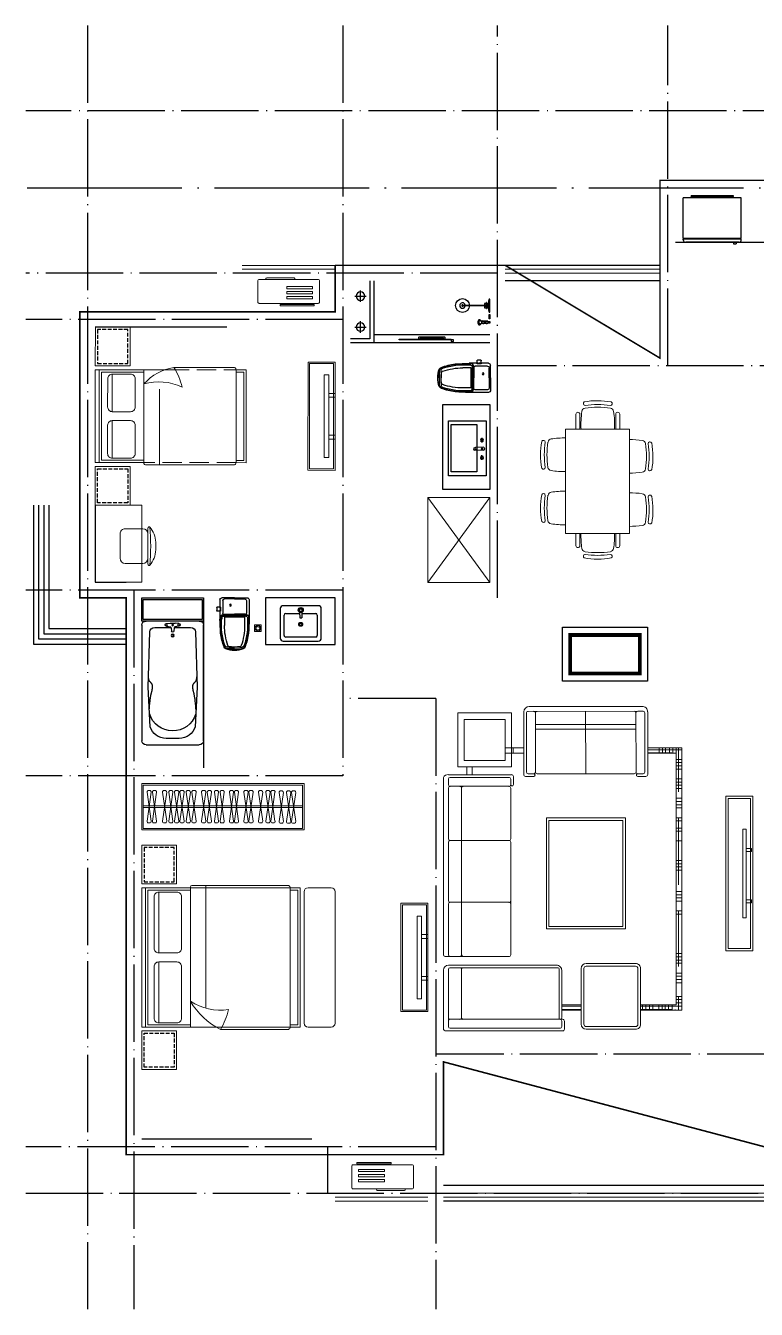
# Model space of a CAD drawing. Extents: x 741202 to 867202, y 603120 to 647617.
# Drawn here: x 820617 to 830062, y 621183 to 637783 of the extents above; entities that cross this region are included whole.
import ezdxf

# ---------------------------------------------------------------- set-up
doc = ezdxf.new("R2010")
doc.units = 0
doc.header["$LTSCALE"] = 1000
doc.header["$MEASUREMENT"] = 0
doc.linetypes.add('DASH', pattern=[0.35, 0.25, -0.1])
doc.linetypes.add('DOTE', pattern=[2.42, 2, -0.2, 0.02, -0.2])
doc.layers.get('0').update_dxf_attribs({"linetype": 'CONTINUOUS'})
for name, color, linetype in [('DOTE', 1, 'DOTE'), ('FURN', 251, 'CONTINUOUS'), ('hz', 254, 'CONTINUOUS'), ('PUB_TEXT', 255, 'CONTINUOUS'), ('WINDOW', 4, 'CONTINUOUS'), ('厨卫', 154, 'CONTINUOUS'), ('洁具', 150, 'CONTINUOUS'), ('看线', 5, 'CONTINUOUS'), ('管井', 236, 'CONTINUOUS'), ('虚线', 251, 'CONTINUOUS')]:
    doc.layers.add(name, color=color, linetype=linetype)
for name, color, linetype, lineweight in [('五金', 136, 'CONTINUOUS', 9), ('家具', 33, 'CONTINUOUS', 9), ('房建名称', 7, 'CONTINUOUS', 0), ('移动家具', 41, 'CONTINUOUS', 20)]:
    doc.layers.add(name, color=color, linetype=linetype, lineweight=lineweight)
doc.layers.add('面积－户', color=2, linetype='CONTINUOUS', plot=False)

# ---------------------------------------------------------------- blocks, each defined once
blk = doc.blocks.new('A$C25AA54E1')
at = {"ltscale": 20}
for p, q in [((884, 2199), (884, 3017)), ((918, 3081), (3211, 3081)), ((3234, 2997), (3234, 3061)), ((3234, 2234), (3234, 2996)), ((3347, 3015), (3347, 1617)), ((3413, 3081), (4163, 3081)), ((4198, 3046), (4198, 1539)), ((1012, 2176), (906, 2176)), ((1712, 2211), (1057, 2211)), ((3212, 2211), (1757, 2211)), ((883, 2042), (71, 2042)), ((906, 1914), (906, 2019)), ((1, 1972), (0, 511)), ((871, 614), (872, 1868)), ((1443, 1750), (2878, 1750)), ((1443, 728), (1443, 1750)), ((2878, 1750), (2878, 728)), ((4024, 1551), (3413, 1551)), ((4047, 1574), (4047, 1539)), ((4175, 1516), (4070, 1516)), ((3325, 1234), (3325, 597)), ((4110, 1300), (3391, 1300)), ((4176, 597), (4176, 1234)), ((2878, 728), (1443, 728)), ((905, 463), (905, 568)), ((3391, 531), (4110, 531)), ((882, 440), (70, 440))]:
    blk.add_line(p, q, dxfattribs=at)
for p, q in [((918, 2994), (918, 2234)), ((1011, 3017), (942, 3017)), ((1034, 2994), (1034, 2234)), ((1711, 3017), (1058, 3017)), ((1734, 2996), (1734, 2234)), ((2511, 3017), (1758, 3017)), ((2534, 2996), (2534, 2234)), ((3211, 3017), (2558, 3017)), ((3380, 2996), (3380, 1606)), ((4070, 3017), (3403, 3017)), ((4047, 2994), (4047, 1574)), ((4140, 3017), (4070, 3017)), ((4163, 2994), (4163, 1574)), ((3211, 2846), (1058, 2846)), ((4025, 2846), (3403, 2846)), ((781, 2780), (884, 2780)), ((781, 2709), (884, 2709)), ((536, 2283), (536, 2042)), ((603, 2178), (536, 2178)), ((606, 2283), (606, 2042)), ((941, 2211), (1012, 2211)), ((88, 2008), (848, 2007)), ((503, 2041), (503, 2042)), ((64, 1915), (65, 1985)), ((65, 1869), (64, 1915)), ((64, 569), (65, 1872)), ((87, 1892), (849, 1891)), ((87, 1892), (849, 1891)), ((88, 1892), (848, 1891)), ((236, 592), (236, 1892)), ((293, 592), (293, 1892)), ((871, 1984), (871, 1914)), ((1476, 1717), (2845, 1717)), ((1476, 761), (1476, 1717)), ((2845, 1717), (2845, 761)), ((4047, 1584), (3402, 1584)), ((3860, 1302), (3860, 1551)), ((3876, 1551), (3876, 1303)), ((3918, 1551), (3918, 1302)), ((3930, 1300), (3930, 1551)), ((4140, 1551), (4070, 1551)), ((65, 1242), (871, 1241)), ((3360, 1234), (3360, 597)), ((4110, 1265), (3391, 1265)), ((4141, 597), (4141, 1234)), ((2845, 761), (1476, 761)), ((64, 499), (64, 569)), ((87, 592), (848, 591)), ((871, 498), (871, 568)), ((3391, 566), (4110, 566)), ((3860, 70), (3860, 531)), ((3930, 507), (3860, 507)), ((3876, 531), (3876, 0)), ((3918, 531), (3918, 128)), ((3930, 0), (3930, 531)), ((87, 476), (848, 475)), ((536, 440), (536, 0)), ((561, 440), (561, 0)), ((603, 440), (603, 128)), ((606, 440), (606, 70)), ((3918, 465), (3860, 465)), ((3930, 416), (3860, 416)), ((3930, 374), (3860, 374)), ((606, 292), (536, 292)), ((603, 250), (536, 250)), ((606, 208), (536, 208)), ((3918, 297), (3860, 297)), ((3930, 255), (3860, 255)), ((3930, 213), (3860, 213)), ((3918, 171), (3860, 171)), ((606, 158), (536, 158)), ((606, 116), (536, 116)), ((606, 74), (536, 74)), ((1105, 44), (536, 44)), ((606, 86), (603, 86)), ((606, 70), (3860, 70)), ((686, 70), (686, 0)), ((728, 70), (728, 0)), ((770, 70), (770, 0)), ((812, 70), (812, 0)), ((938, 70), (938, 0)), ((979, 70), (979, 0)), ((1021, 70), (1021, 0)), ((1063, 70), (1063, 0)), ((1189, 70), (1189, 0)), ((1231, 70), (1231, 0)), ((1273, 70), (1273, 0)), ((1314, 70), (1314, 0)), ((1440, 70), (1440, 0)), ((2310, 44), (1440, 44)), ((1482, 70), (1482, 0)), ((1574, 70), (1574, 0)), ((1616, 70), (1616, 0)), ((1741, 70), (1741, 0)), ((1993, 70), (1993, 0)), ((2035, 70), (2035, 0)), ((2076, 70), (2076, 0)), ((2118, 70), (2118, 0)), ((2394, 70), (2394, 0)), ((2436, 70), (2436, 0)), ((2478, 70), (2478, 0)), ((2520, 70), (2520, 0)), ((2645, 70), (2645, 0)), ((3365, 44), (2645, 44)), ((2687, 70), (2687, 0)), ((3198, 70), (3198, 0)), ((3240, 70), (3240, 0)), ((3281, 70), (3281, 0)), ((3323, 70), (3323, 0)), ((3449, 70), (3449, 0)), ((3491, 70), (3491, 0)), ((3533, 70), (3533, 0)), ((3575, 70), (3575, 0)), ((3750, 70), (3750, 0)), ((3930, 44), (3750, 44)), ((3792, 70), (3792, 0)), ((3834, 70), (3834, 0)), ((3930, 122), (3860, 122)), ((3930, 86), (3918, 86)), ((536, 0), (3930, 0))]:
    blk.add_line(p, q)
blk.add_lwpolyline([(781, 2895), (781, 2199), (85, 2199), (85, 2895)], close=True, dxfattribs=at)
blk.add_lwpolyline([(698, 2812), (698, 2282), (169, 2282), (169, 2812)], close=True)
at = {"ltscale": 20, "extrusion": (0, 0, -1)}
for centre, major_axis, ratio, start_param, end_param in [((953, 3021), (-49.4, 49.4), 1, 5.45018, 6.544088), ((3211, 3058), (16.4, 16.4), 1, -0.785398, 0.696689), ((4163, 3046), (24.6, 24.6), 1, -0.785398, 0.785398), ((906, 2199), (16.2, 16.2), 1, 2.356194, 3.926991), ((1012, 2234), (-16.2, 16.2), 1, 2.356194, 3.926991), ((1012, 2193), (12.7, 12.7), 0.942987, -0.815786, 2.325807), ((1057, 2234), (-16.2, 16.2), 1, 3.926991, 5.497787), ((1712, 2234), (-16.2, 16.2), 1, 2.356194, 3.926991), ((1757, 2234), (16.2, 16.2), 1, 2.356194, 3.926991), ((2512, 2234), (-16.2, 16.2), 1, 2.356194, 3.926991), ((2557, 2234), (16.2, 16.2), 1, 2.356194, 3.926991), ((3212, 2234), (-16.2, 16.2), 1, 2.356194, 3.926991), ((4024, 1574), (16.2, 16.2), 1, 0.785398, 2.356194), ((4175, 1539), (-16.2, 16.2), 1, 2.356194, 3.926991)]:
    blk.add_ellipse(centre, major_axis=major_axis, ratio=ratio, start_param=start_param, end_param=end_param, dxfattribs=at)
at = {"extrusion": (0, 0, -1)}
for centre, major_axis, start_param, end_param in [((942, 2994), (16.4, 16.4), 3.926991, 5.497787), ((1011, 2994), (16.4, 16.4), -0.785398, 0.785398), ((1058, 2994), (16.4, 16.4), 3.926991, 5.497787), ((1711, 2994), (-16.4, 16.4), 0.785398, 2.267485), ((1758, 2994), (16.4, 16.4), 4.0157, 5.497787), ((2511, 2994), (-16.4, 16.4), 0.785398, 2.267485), ((2558, 2994), (16.4, 16.4), 4.0157, 5.497787), ((3211, 2994), (-16.4, 16.4), 0.785398, 2.267485), ((3403, 2994), (16.4, 16.4), 4.0157, 5.497787), ((4023, 2994), (16.4, 16.4), -0.785398, 0.785398), ((4070, 2994), (-16.4, 16.4), 5.497787, 7.068583), ((4140, 2994), (16.4, 16.4), -0.785398, 0.785398), ((1058, 2869), (-16.4, 16.4), 3.926991, 5.409078), ((3211, 2822), (16.4, 16.4), -0.785398, 0.696689), ((3403, 2869), (-16.4, 16.4), 3.926991, 5.409078), ((4025, 2822), (-16.4, 16.4), 0.785398, 2.267485), ((941, 2234), (16.2, 16.2), 2.356194, 3.926991), ((4070, 1574), (16.2, 16.2), 2.356194, 3.926991), ((4140, 1574), (-16.2, 16.2), 2.356194, 3.926991)]:
    blk.add_ellipse(centre, major_axis=major_axis, ratio=1, start_param=start_param, end_param=end_param, dxfattribs=at)
at = {"ltscale": 20}
for centre, major_axis, ratio, start_param, end_param in [((3413, 3015), (-46.6, 46.6), 1, -0.785398, 0.785398), ((71, 1972), (49.7, 49.7), 1, 0.785398, 2.356194), ((883, 2019), (-16.2, 16.2), 1, 3.925825, 5.496622), ((848, 1914), (-16.2, 16.2), 1, 2.355029, 3.925825), ((849, 1868), (16.2, 16.2), 1, 5.496622, 7.067418), ((849, 1868), (16.2, 16.2), 1, 5.496622, 7.067418), ((889, 1914), (12.4, 12.4), 0.984307, 2.347446, 5.489038), ((3413, 1617), (46.6, 46.6), 1, 2.356194, 3.926991), ((4070, 1539), (16.2, 16.2), 1, 2.356194, 3.926991), ((3391, 1234), (-46.6, 46.6), 1, -0.785398, 0.785398), ((4110, 1234), (46.6, 46.6), 1, 5.497787, 7.068583), ((70, 511), (49.7, 49.7), 1, 2.356194, 3.926991), ((848, 614), (-16.2, 16.2), 1, 2.355029, 3.925825), ((848, 568), (-16.2, 16.2), 1, 3.925825, 5.496622), ((888, 568), (12.4, 12.4), 0.984309, -0.794147, 2.347446), ((3391, 597), (46.6, 46.6), 1, 2.356194, 3.926991), ((4110, 597), (-46.6, 46.6), 1, 2.356194, 3.926991), ((882, 463), (-16.2, 16.2), 1, 2.355029, 3.925825)]:
    blk.add_ellipse(centre, major_axis=major_axis, ratio=ratio, start_param=start_param, end_param=end_param, dxfattribs=at)
for centre, major_axis, start_param, end_param in [((1058, 2822), (16.4, 16.4), 0.785398, 2.267485), ((3211, 2869), (16.4, 16.4), 3.926991, 5.409078), ((3403, 2822), (16.4, 16.4), 0.785398, 2.267485), ((4025, 2869), (16.4, 16.4), 3.926991, 5.409078), ((88, 1985), (-16.4, 16.4), -0.786564, 0.784233), ((848, 1985), (16.2, 16.2), 5.496622, 7.067418), ((88, 1915), (16.4, 16.4), 2.355029, 3.925825), ((88, 1869), (-16.4, 16.4), -0.786564, 0.784233), ((89, 1869), (-16.4, 16.4), -0.697854, 0.784233), ((89, 1869), (16.4, 16.4), 0.872942, 2.355029), ((89, 1915), (-16.4, 16.4), 0.784233, 2.266319), ((89, 1915), (-16.4, 16.4), 0.784233, 2.266319), ((3402, 1606), (15.5, 15.5), 2.356194, 3.926991), ((3391, 1234), (-22, 22), -0.785398, 0.785398), ((4110, 1234), (22, 22), 5.497787, 7.068583), ((87, 615), (16.4, 16.4), 2.355029, 3.925825), ((87, 569), (-16.4, 16.4), -0.786564, 0.784233), ((87, 499), (-16.4, 16.4), 0.784233, 2.355029), ((848, 498), (-16.2, 16.2), 2.355029, 3.925825), ((3391, 597), (22, 22), 2.356194, 3.926991), ((4110, 597), (-22, 22), 2.356194, 3.926991)]:
    blk.add_ellipse(centre, major_axis=major_axis, ratio=1, start_param=start_param, end_param=end_param)
blk = doc.blocks.new('R37777777777')
at = {"layer": '家具', "ltscale": 0.5}
blk.add_lwpolyline([(1083652, -53169), (1083302, -53169), (1083302, -55169), (1083652, -55169)], close=True, dxfattribs=at)
at = {"layer": '家具', "ltscale": 40}
for points in [[(1083622, -53199), (1083332, -53199), (1083332, -55139), (1083622, -55139)], [(1083520, -54741), (1083566, -54741), (1083566, -53597), (1083520, -53597)], [(1083566, -53886), (1083632, -53886), (1083632, -53847), (1083566, -53847)], [(1083566, -54550), (1083632, -54550), (1083632, -54511), (1083566, -54511)]]:
    blk.add_lwpolyline(points, close=True, dxfattribs=at)
blk = doc.blocks.new('A$C31D9048E')
at = {"layer": '家具'}
for p, q in [((629, 2350), (0, 2350)), ((0, 550), (0, 2350)), ((50, 550), (50, 2350)), ((629, 550), (629, 2360)), ((1920, 2350), (629, 2350)), ((1900, 2380), (649, 2380)), ((829, 803), (829, 2380)), ((1920, 550), (1920, 2350)), ((1920, 2350), (2050, 2350)), ((2050, 550), (2050, 2350)), ((2150, 2350), (2450, 2350)), ((80, 580), (80, 2320)), ((629, 2320), (80, 2320)), ((220, 2295), (220, 1508)), ((1920, 2320), (2020, 2320)), ((2020, 580), (2020, 2320)), ((2100, 600), (2100, 2300)), ((2500, 600), (2500, 2300)), ((220, 605), (220, 1392)), ((962, 550), (0, 550)), ((629, 580), (80, 580)), ((962, 550), (1920, 550)), ((1900, 520), (1017, 520)), ((1920, 580), (2020, 580)), ((1920, 550), (2050, 550)), ((2150, 550), (2450, 550))]:
    blk.add_line(p, q, dxfattribs=at)
for points in [[(450, 2900), (0, 2900), (0, 2400), (450, 2400), (450, 2900), (370, 2900)], [(450, 0), (0, 0), (0, 500), (450, 500), (450, 0), (370, 0)]]:
    blk.add_lwpolyline(points, dxfattribs=at)
for points in [[(220, 2295), (455, 2295, -0.414214), (515, 2235), (515, 1568, -0.414214), (455, 1508), (220, 1508, -0.414214), (160, 1568), (160, 2235, -0.414214)], [(220, 605), (455, 605, 0.414214), (515, 665), (515, 1332, 0.414214), (455, 1392), (220, 1392, 0.414214), (160, 1332), (160, 665, 0.414214)]]:
    blk.add_lwpolyline(points, format="xyb", close=True, dxfattribs=at)
blk.add_lwpolyline([(629, 883, 0.180302), (1121, 775, -0.088637), (1017, 520, 28871.271551)], format="xyb", dxfattribs=at)
for centre, radius, start, end in [((649, 2360), 20, 90, 180), ((1889, 2351), 30.7, 357.6884, 69.6917), ((2150, 2300), 50, 90, 180), ((2450, 2300), 50, 0, 90), ((1442, 1363), 944, 210.6075, 243.2773), ((1889, 549), 30.7, 290.3566, 2.3152), ((2150, 600), 50, 180, 270), ((2450, 600), 50, 270, 0)]:
    blk.add_arc(centre, radius, start, end, dxfattribs=at)
at = {"layer": '虚线', "linetype": 'DASH', "ltscale": 0.2}
for points in [[(420, 2870), (30, 2870), (30, 2430), (420, 2430)], [(420, 30), (30, 30), (30, 470), (420, 470)]]:
    blk.add_lwpolyline(points, close=True, dxfattribs=at)
blk = doc.blocks.new('A$C18784298')
at = {"layer": '移动家具', "color": 251, "ltscale": 40}
for points in [[(0, 1066), (58, 1066), (58, 0), (0, 0)], [(58, 828), (140, 828), (140, 780), (58, 780)], [(58, 239), (140, 239), (140, 287), (58, 287)]]:
    blk.add_lwpolyline(points, close=True, dxfattribs=at)
blk = doc.blocks.new('ytjhgkj')
at = {"layer": '移动家具', "color": 0, "ltscale": 0.5}
blk.add_lwpolyline([(34949, 26116), (34599, 26116), (34599, 27516), (34949, 27516)], close=True, dxfattribs=at)
at = {"layer": '移动家具', "color": 0, "ltscale": 40}
blk.add_lwpolyline([(34929, 26136), (34619, 26136), (34619, 27496), (34929, 27496)], close=True, dxfattribs=at)
at = {"layer": '虚线', "xscale": -1}
blk.add_blockref('A$C18784298', (34739, 26283), dxfattribs=at)
blk = doc.blocks.new('111')
at = {"layer": '家具', "color": 8}
for p, q in [((174, 409), (174, 420)), ((185, 431), (577, 431)), ((589, 420), (589, 409))]:
    blk.add_line(p, q, dxfattribs=at)
at = {"layer": '家具'}
blk.add_lwpolyline([(922, 409), (78, 409, 0.414214), (56, 387), (56, 87, 0.414214), (78, 64), (922, 64, 0.414214), (944, 87), (944, 387, 0.414214)], format="xyb", close=True, dxfattribs=at)
at = {"layer": '家具', "color": 8}
for points in [[(844, 276), (471, 276), (471, 308), (844, 308)], [(844, 203), (471, 203), (471, 235), (844, 235)], [(868, 32), (379, 32), (379, 49), (868, 49)], [(844, 129), (471, 129), (471, 162), (844, 162)]]:
    blk.add_lwpolyline(points, close=True, dxfattribs=at)
for centre, start, end in [((185, 420), 90, 180), ((577, 420), 360, 90)]:
    blk.add_arc(centre, 11.1, start, end, dxfattribs=at)
blk = doc.blocks.new('rtyrytr')
at = {"layer": '移动家具', "color": 0}
for p, q in [((439002, 224612), (438373, 224612)), ((438373, 223412), (438373, 224612)), ((438423, 223412), (438423, 224612)), ((439002, 223412), (439002, 224622)), ((440173, 224642), (439022, 224642)), ((439203, 223664), (439203, 224642)), ((440193, 223412), (440193, 224612)), ((440193, 224612), (440323, 224612)), ((440323, 223412), (440323, 224612)), ((438453, 223442), (438453, 224582)), ((439002, 224582), (438453, 224582)), ((438593, 224556), (438593, 224069)), ((440193, 224582), (440293, 224582)), ((440293, 223442), (440293, 224582)), ((438593, 223467), (438593, 223954)), ((439002, 223442), (438453, 223442)), ((440193, 223442), (440293, 223442)), ((439335, 223412), (438373, 223412)), ((440173, 223382), (439390, 223382)), ((440193, 223412), (440323, 223412))]:
    blk.add_line(p, q, dxfattribs=at)
at = {"layer": '移动家具', "color": 0, "linetype": 'DASH'}
for p, q in [((440193, 224612), (439002, 224612)), ((439335, 223412), (440193, 223412))]:
    blk.add_line(p, q, dxfattribs=at)
at = {"layer": '移动家具', "color": 0}
for points in [[(438823, 225162), (438373, 225162), (438373, 224662), (438823, 224662), (438823, 225162), (438743, 225162)], [(438823, 222862), (438373, 222862), (438373, 223362), (438823, 223362), (438823, 222862), (438743, 222862)]]:
    blk.add_lwpolyline(points, dxfattribs=at)
for points in [[(438593, 224556), (438828, 224556, -0.414214), (438888, 224496), (438888, 224129, -0.414214), (438828, 224069), (438593, 224069, -0.414214), (438533, 224129), (438533, 224496, -0.414214)], [(438593, 223467), (438828, 223467, 0.414214), (438888, 223527), (438888, 223894, 0.414214), (438828, 223954), (438593, 223954, 0.414214), (438533, 223894), (438533, 223527, 0.414214)]]:
    blk.add_lwpolyline(points, format="xyb", close=True, dxfattribs=at)
blk.add_lwpolyline([(439002, 223594, 0.183931), (439494, 223636, -0.088637), (439390, 223382, 28871.271551)], format="xyb", dxfattribs=at)
for centre, radius, start, end in [((439022, 224622), 20, 90, 180), ((440162, 224613), 30.7, 357.6884, 69.6917), ((439495, 224034), 661, 221.7382, 260.8368), ((440162, 223410), 30.7, 290.3566, 2.3152)]:
    blk.add_arc(centre, radius, start, end, dxfattribs=at)
at = {"layer": '虚线', "linetype": 'DASH', "ltscale": 0.2}
for points in [[(438793, 225132), (438403, 225132), (438403, 224692), (438793, 224692)], [(438793, 222892), (438403, 222892), (438403, 223332), (438793, 223332)]]:
    blk.add_lwpolyline(points, close=True, dxfattribs=at)
blk = doc.blocks.new('ma2')
at = {"layer": '厨卫'}
for p, q in [((0, 0), (-166, 0)), ((0, 0), (166, 0)), ((-189, -22), (-189, -274)), ((-153, -36), (-153, -198)), ((0, -14), (-130, -14)), ((0, -14), (130, -14)), ((153, -36), (153, -198)), ((180, -125), (180, -165)), ((192, -118), (187, -118)), ((189, -22), (189, -122)), ((189, -121), (189, -130)), ((189, -137), (189, -146)), ((189, -153), (189, -162)), ((192, -118), (222, -118)), ((230, -125), (230, -165)), ((-180, -230), (-139, -212)), ((-180, -230), (-180, -316)), ((-180, -230), (0, -230)), ((-176, -279), (-176, -280)), ((-166, -274), (-171, -274)), ((-166, -253), (-166, -274)), ((-148, -235), (0, -235)), ((-139, -212), (0, -212)), ((-130, -220), (0, -220)), ((-130, -250), (-130, -356)), ((0, -247), (-127, -247)), ((-119, -247), (0, -247)), ((139, -212), (0, -212)), ((130, -220), (0, -220)), ((180, -230), (0, -230)), ((148, -235), (0, -235)), ((119, -247), (0, -247)), ((0, -247), (127, -247)), ((130, -250), (130, -356)), ((180, -230), (139, -212)), ((166, -253), (166, -274)), ((166, -274), (171, -274)), ((176, -279), (176, -280)), ((180, -230), (180, -316)), ((192, -172), (187, -172)), ((189, -170), (189, -274)), ((192, -172), (222, -172)), ((-77, -636), (-102, -636)), ((93, -660), (-93, -660)), ((-68, -636), (-77, -636)), ((-68, -636), (0, -636)), ((68, -636), (0, -636)), ((0, -660), (93, -660)), ((68, -636), (77, -636)), ((77, -636), (102, -636))]:
    blk.add_line(p, q, dxfattribs=at)
blk.add_circle((53, -94), 11.4, dxfattribs=at)
for centre, radius, start, end in [((-166, -22), 22.5, 90, 180), ((166, -22), 22.5, 0, 90), ((-130, -36), 22.5, 90, 180), ((130, -36), 22.5, 0, 90), ((187, -125), 7.2, 90, 180), ((187, -165), 7.2, 180, 270), ((222, -125), 7.2, 0, 90), ((222, -165), 7.2, 270, 0), ((6806, -15), 7000, 182.1248, 183.6001), ((316, -367), 499, 170.0177, 190.1149), ((-171, -279), 4.5, 90, 180), ((712, -340), 881, 175.7103, 198.2941), ((-148, -253), 18, 90, 180), ((-130, -198), 22.5, 180, 270), ((-127, -250), 3.6, 90, 180), ((-712, -340), 881, 341.7059, 4.2897), ((127, -250), 3.6, 0, 90), ((130, -198), 22.5, 270, 0), ((148, -253), 18, 0, 90), ((171, -279), 4.5, 0, 90), ((-316, -367), 499, 349.8851, 9.9823), ((-6806, -15), 7000, 356.3999, 357.8752), ((749, -321), 939, 188.1773, 199.5371), ((594, -353), 776, 187.5237, 201.3401), ((704, -353), 834, 180.1819, 198.4973), ((-704, -353), 834, 341.5027, 359.8181), ((-594, -353), 776, 338.6599, 352.4763), ((-749, -321), 939, 340.4627, 351.8238), ((-123, -630), 13.5, 199.5371, 212.7351), ((-70, -597), 75.7, 212.7351, 236.2527), ((-116, -630), 13.5, 201.3401, 225.0457), ((117, -396), 344, 225.0457, 228.0777), ((-100, -611), 25.3, 193.7471, 265.3876), ((-92, -626), 34, 231.9313, 272.5793), ((-13, -423), 257, 247.1573, 272.879), ((-70, -612), 18, 198.4973, 250.8187), ((-15, -386), 250, 255.8484, 273.4075), ((15, -386), 250, 266.5925, 284.1516), ((13, -423), 257, 267.121, 292.8427), ((70, -612), 18, 289.1813, 341.5027), ((92, -626), 34, 267.4207, 308.0687), ((100, -611), 25.3, 274.6124, 346.2529), ((70, -597), 75.7, 303.7473, 327.2649), ((-117, -396), 344, 311.9223, 314.9543), ((116, -630), 13.5, 314.9543, 338.6599), ((123, -630), 13.5, 327.2649, 340.4629)]:
    blk.add_arc(centre, radius, start, end, dxfattribs=at)
blk = doc.blocks.new('A$C5E280AA0')
at = {"layer": '洁具', "color": 0}
for p, q in [((433, 508), (433, 447)), ((457, 387), (348, 382)), ((457, 341), (348, 345)), ((433, 221), (433, 282))]:
    blk.add_line(p, q, dxfattribs=at)
for points in [[(487, 711), (0, 711), (0, 0), (487, 0)], [(37, 661), (37, 51), (367, 51), (367, 661)]]:
    blk.add_lwpolyline(points, close=True, dxfattribs=at)
for centre, radius in [((433, 478), 20.4), ((338, 364), 15), ((433, 478), 12.5), ((434, 364), 9.26), ((433, 251), 20.4), ((433, 251), 12.5)]:
    blk.add_circle(centre, radius, dxfattribs=at)
for centre, radius, start, end in [((348, 364), 18.5, 90.0003, 270.0003), ((428, 364), 36.8, 321.0554, 38.9452)]:
    blk.add_arc(centre, radius, start, end, dxfattribs=at)
blk = doc.blocks.new('afasfafasf')
at = {"layer": '管井'}
for p, q in [((13723, -4586), (13723, -4736)), ((14123, -4586), (14123, -4736)), ((14275, -4784), (14275, -4534)), ((14325, -4834), (14325, -4534)), ((13525, -4784), (14275, -4784)), ((13798, -4661), (13648, -4661)), ((14198, -4661), (14048, -4661)), ((13525, -4834), (14325, -4834))]:
    blk.add_line(p, q, dxfattribs=at)
for centre in [(13723, -4661), (14123, -4661)]:
    blk.add_circle(centre, 55, dxfattribs=at)
blk = doc.blocks.new('$plan$00000489')
at = {"layer": '厨卫'}
for p, q in [((-1520, -310), (-1520, 310)), ((-1470, 360), (-50, 360)), ((0, 310), (0, -310)), ((-81, 18), (-122, 12)), ((-64, 71), (-72, 27)), ((-29, 71), (-25, 30)), ((-81, -18), (-122, -12)), ((-64, -71), (-72, -27)), ((-29, -71), (-25, -30)), ((-50, -360), (-1470, -360))]:
    blk.add_line(p, q, dxfattribs=at)
blk.add_lwpolyline([(-77, 81), (-77, 207, 0.398606), (-134, 267), (-810, 285), (-1299, 260, 0.354414), (-1441, 76), (-1441, -76, 0.354414), (-1299, -260), (-810, -285), (-134, -267, 0.398606), (-77, -207), (-77, -20)], format="xyb", dxfattribs=at)
for points in [[(-1090, 273), (-1074, 271), (-1056, 270), (-1039, 268), (-1022, 266), (-1005, 265), (-989, 263), (-974, 262), (-961, 260), (-949, 259), (-939, 257), (-929, 256), (-921, 255), (-914, 253), (-908, 252), (-902, 251), (-896, 250), (-891, 249), (-886, 247), (-881, 246), (-876, 245), (-871, 244), (-866, 243), (-860, 241), (-855, 240), (-849, 239), (-844, 238), (-838, 237), (-832, 236), (-826, 236), (-821, 235), (-816, 234), (-811, 234), (-806, 234), (-801, 234), (-797, 234), (-793, 235), (-790, 235), (-786, 236), (-783, 237), (-779, 238), (-776, 240), (-773, 241), (-770, 243), (-767, 245), (-764, 247), (-762, 249), (-759, 251), (-757, 253), (-754, 255), (-752, 257), (-750, 259), (-748, 262), (-746, 264), (-744, 265), (-742, 267), (-740, 269), (-737, 271), (-735, 272), (-733, 273), (-730, 274), (-727, 275), (-723, 276), (-719, 277), (-714, 278), (-709, 279), (-703, 280), (-696, 281), (-690, 282), (-683, 283)], [(-77, 20), (-77, 81)], [(-1090, -273), (-1074, -271), (-1056, -270), (-1039, -268), (-1022, -266), (-1005, -265), (-989, -263), (-974, -262), (-961, -260), (-949, -259), (-939, -257), (-929, -256), (-921, -255), (-914, -253), (-908, -252), (-902, -251), (-896, -250), (-891, -249), (-886, -247), (-881, -246), (-876, -245), (-871, -244), (-866, -243), (-860, -241), (-855, -240), (-849, -239), (-844, -238), (-838, -237), (-832, -236), (-826, -236), (-821, -235), (-816, -234), (-811, -234), (-806, -234), (-801, -234), (-797, -234), (-793, -235), (-790, -235), (-786, -236), (-783, -237), (-779, -238), (-776, -240), (-773, -241), (-770, -243), (-767, -245), (-764, -247), (-762, -249), (-759, -251), (-757, -253), (-754, -255), (-752, -257), (-750, -259), (-748, -262), (-746, -264), (-744, -265), (-742, -267), (-740, -269), (-737, -271), (-735, -272), (-733, -273), (-730, -274), (-727, -275), (-723, -276), (-719, -277), (-714, -278), (-709, -279), (-703, -280), (-696, -281), (-690, -282), (-685, -282)]]:
    blk.add_lwpolyline(points, dxfattribs=at)
for centre, radius in [((-178, 0), 17.6), ((-178, 0), 11.6), ((-47, 71), 12.6), ((-48, 0), 9.88), ((-47, -71), 12.6)]:
    blk.add_circle(centre, radius, dxfattribs=at)
for centre, radius, start, end in [((-1470, 310), 50, 90, 180), ((-50, 310), 50, 0, 90), ((-1073, 0), 276, 105.6385, 254.9629), ((-122, 0), 12.5, 90, 270), ((-82, 28), 10, 278.2472, 349.7858), ((-47, 71), 17.6, 0, 180), ((-324, 0), 300, 354.3229, 5.6771), ((-82, -28), 10, 10.2142, 81.7528), ((-47, -71), 17.6, 180, 0), ((-1470, -310), 50, 180, 270), ((-50, -310), 50, 270, 0)]:
    blk.add_arc(centre, radius, start, end, dxfattribs=at)
blk = doc.blocks.new('x6')
at = {"layer": '厨卫', "color": 0}
for p, q in [((227, 0), (-227, 0)), ((-265, -38), (-265, -419)), ((-214, -387), (-214, -121)), ((-195, -102), (-16, -102)), ((-19, -57), (-32, -57)), ((-13, -43), (-23, -34)), ((-13, -70), (-22, -80)), ((-16, -84), (-13, -158)), ((-13, -158), (13, -158)), ((0, -38), (0, -24)), ((0, -75), (0, -89)), ((22, -33), (13, -43)), ((23, -79), (13, -70)), ((16, -84), (13, -158)), ((16, -102), (195, -102)), ((19, -57), (32, -57)), ((214, -121), (214, -387)), ((265, -419), (265, -38)), ((-227, -457), (227, -457)), ((195, -406), (-195, -406))]:
    blk.add_line(p, q, dxfattribs=at)
for centre, radius in [((0, -57), 32.3), ((0, -57), 18.8), ((-1, -241), 25.4), ((-1, -241), 16)]:
    blk.add_circle(centre, radius, dxfattribs=at)
for centre, radius, start, end in [((-227, -38), 38.1, 90, 180), ((227, -38), 38.1, 0, 90), ((-195, -121), 19.1, 90, 180), ((195, -121), 19.1, 0, 90), ((-227, -419), 38.1, 180, 270), ((-195, -387), 19.1, 180, 270), ((195, -387), 19.1, 270, 0), ((227, -419), 38.1, 270, 0)]:
    blk.add_arc(centre, radius, start, end, dxfattribs=at)
blk = doc.blocks.new('A$C56722DB7')
at = {"layer": '五金', "color": 0}
for points in [[(86, 86), (86, 0), (0, 0), (0, 86)], [(10, 43), (10, 42), (26, 42), (26, 43)], [(20, 66), (19, 65), (30, 54), (31, 55)], [(19, 20), (21, 19), (32, 30), (30, 31)], [(43, 76), (42, 76), (42, 60), (43, 60)], [(43, 10), (44, 10), (44, 26), (43, 26)], [(66, 66), (65, 67), (54, 56), (55, 55)], [(66, 19), (67, 21), (56, 32), (55, 30)], [(76, 43), (76, 44), (60, 44), (60, 43)]]:
    blk.add_lwpolyline(points, close=True, dxfattribs=at)
blk.add_circle((43, 43), 36.6, dxfattribs=at)
blk = doc.blocks.new('_C50HXJ')
at = {"layer": '家具', "color": 0}
for p, q in [((-294, 697), (-294, 891)), ((-242, 697), (-242, 891)), ((221, 697), (221, 891)), ((273, 697), (273, 891)), ((-426, -653), (-426, 697)), ((-426, 697), (398, 697)), ((398, 697), (398, -653)), ((398, -653), (-426, -653)), ((-294, -653), (-294, -808)), ((-242, -653), (-242, -808)), ((221, -653), (221, -808)), ((273, -653), (273, -808))]:
    blk.add_line(p, q, dxfattribs=at)
for centre, radius, start, end in [((-173, 1029), 24.7, 122.009, 264.2894), ((-14, 109), 957, 79.3743, 100.3786), ((-12, -90), 1107, 81.4251, 98.5392), ((153, 1028), 23.8, 271.9749, 63.9903), ((-268, 891), 25.9, 0, 180), ((861, 764), 1089, 171.3326, 183.5557), ((-167, 921), 49, 98.6732, 171.3268), ((-10, -119), 1101, 81.4228, 98.5794), ((146, 920), 49.1, 9.6197, 81.4692), ((-881, 764), 1088, 356.48, 8.7166), ((247, 891), 25.9, 0, 180), ((206, 363), 957, 169.3743, 190.3786), ((-713, 530), 23.8, 1.9749, 153.9903), ((405, 366), 1107, 171.4251, 188.5392), ((434, 367), 1101, 171.4228, 188.5794), ((-605, 524), 49.1, 99.6197, 171.4692), ((-448, -504), 1088, 88.826, 98.7166), ((400, -524), 1088, 81.2834, 90.1307), ((557, 504), 49.1, 8.5308, 80.3803), ((-482, 347), 1101, 351.4206, 8.5772), ((664, 510), 23.8, 26.0097, 178.0251), ((-453, 346), 1107, 351.4608, 8.5749), ((-254, 343), 957, 349.6214, 10.6257), ((-713, 205), 24.7, 212.009, 354.2894), ((-606, 211), 49, 188.6732, 261.3268), ((558, 191), 49, 278.6732, 351.3268), ((665, 185), 24.7, 185.7106, 327.991), ((-449, 1239), 1089, 261.3326, 271.2118), ((401, 1219), 1089, 269.8306, 278.6674), ((206, -326), 957, 169.3743, 190.3786), ((-713, -159), 23.8, 1.9749, 153.9903), ((405, -324), 1107, 171.4251, 188.5392), ((434, -322), 1101, 171.4228, 188.5794), ((-605, -166), 49.1, 99.6197, 171.4692), ((-448, -1193), 1088, 88.826, 98.7166), ((400, -1213), 1088, 81.2834, 90.1307), ((557, -186), 49.1, 8.5308, 80.3803), ((664, -179), 23.8, 26.0097, 178.0251), ((-482, -342), 1101, 351.4206, 8.5772), ((-453, -344), 1107, 351.4608, 8.5749), ((-254, -346), 957, 349.6214, 10.6257), ((-713, -484), 24.7, 212.009, 354.2894), ((-606, -479), 49, 188.6732, 261.3268), ((-449, 550), 1089, 261.3326, 271.2118), ((861, -681), 1089, 178.5229, 188.6674), ((-881, -681), 1088, 351.2834, 1.4395), ((401, 530), 1089, 269.8306, 278.6674), ((558, -499), 49, 278.6732, 351.3268), ((665, -504), 24.7, 185.7106, 327.991), ((-268, -808), 25.9, 180, 0), ((247, -808), 25.9, 180, 0), ((-167, -838), 49, 188.6732, 261.3268), ((-173, -946), 24.7, 95.7106, 237.991), ((-14, -26), 957, 259.6214, 280.6257), ((-12, 173), 1107, 261.4608, 278.5749), ((-10, 202), 1101, 261.4206, 278.5772), ((146, -837), 49.1, 278.5308, 350.3803), ((153, -945), 23.8, 296.0097, 88.0251)]:
    blk.add_arc(centre, radius, start, end, dxfattribs=at)
blk = doc.blocks.new('hfjlfjj')
at = {"layer": '家具', "color": 0}
for p, q in [((3210588, 42748), (3208488, 42748)), ((3208488, 42748), (3208488, 42148)), ((3210568, 42728), (3208508, 42728)), ((3208508, 42728), (3208508, 42168)), ((3210568, 42728), (3210568, 42168)), ((3210588, 42748), (3210588, 42148)), ((3208597, 42256), (3208651, 42631)), ((3208597, 42631), (3208651, 42256)), ((3208632, 42654), (3208617, 42654)), ((3208662, 42256), (3208716, 42631)), ((3208662, 42631), (3208716, 42256)), ((3208696, 42654), (3208682, 42654)), ((3208757, 42256), (3208811, 42631)), ((3208757, 42631), (3208811, 42256)), ((3208791, 42654), (3208777, 42654)), ((3208865, 42261), (3208919, 42636)), ((3208865, 42636), (3208919, 42261)), ((3208899, 42658), (3208884, 42658)), ((3208929, 42261), (3208983, 42636)), ((3208929, 42636), (3208983, 42261)), ((3208963, 42658), (3208949, 42658)), ((3209024, 42261), (3209078, 42636)), ((3209024, 42636), (3209078, 42261)), ((3209058, 42658), (3209044, 42658)), ((3209148, 42261), (3209202, 42636)), ((3209148, 42636), (3209202, 42261)), ((3209182, 42658), (3209168, 42658)), ((3209213, 42261), (3209267, 42636)), ((3209213, 42636), (3209267, 42261)), ((3209247, 42658), (3209233, 42658)), ((3209336, 42261), (3209390, 42636)), ((3209336, 42636), (3209390, 42261)), ((3209370, 42658), (3209356, 42658)), ((3209400, 42261), (3209454, 42636)), ((3209400, 42636), (3209454, 42261)), ((3209434, 42658), (3209420, 42658)), ((3209521, 42261), (3209575, 42636)), ((3209521, 42636), (3209575, 42261)), ((3209555, 42658), (3209541, 42658)), ((3209595, 42261), (3209649, 42636)), ((3209595, 42636), (3209649, 42261)), ((3209629, 42658), (3209615, 42658)), ((3209686, 42261), (3209740, 42636)), ((3209686, 42636), (3209740, 42261)), ((3209720, 42658), (3209706, 42658)), ((3209760, 42261), (3209814, 42636)), ((3209760, 42636), (3209814, 42261)), ((3209794, 42658), (3209780, 42658)), ((3209885, 42261), (3209939, 42636)), ((3209885, 42636), (3209939, 42261)), ((3209919, 42658), (3209904, 42658)), ((3209959, 42261), (3210013, 42636)), ((3209959, 42636), (3210013, 42261)), ((3209993, 42658), (3209979, 42658)), ((3210040, 42261), (3210094, 42636)), ((3210040, 42636), (3210094, 42261)), ((3210074, 42658), (3210060, 42658)), ((3210110, 42261), (3210164, 42636)), ((3210110, 42636), (3210164, 42261)), ((3210144, 42658), (3210129, 42658)), ((3210184, 42261), (3210238, 42636)), ((3210184, 42636), (3210238, 42261)), ((3210218, 42658), (3210204, 42658)), ((3210265, 42261), (3210319, 42636)), ((3210265, 42636), (3210319, 42261)), ((3210300, 42658), (3210285, 42658)), ((3210395, 42261), (3210449, 42636)), ((3210395, 42636), (3210449, 42261)), ((3210430, 42658), (3210415, 42658)), ((3210465, 42261), (3210519, 42636)), ((3210465, 42636), (3210519, 42261)), ((3210499, 42658), (3210485, 42658)), ((3210568, 42458), (3208508, 42458)), ((3210568, 42438), (3208508, 42438)), ((3210568, 42168), (3208508, 42168)), ((3208632, 42234), (3208617, 42234)), ((3208696, 42234), (3208682, 42234)), ((3208791, 42234), (3208777, 42234)), ((3208899, 42238), (3208884, 42238)), ((3208963, 42238), (3208949, 42238)), ((3209058, 42238), (3209044, 42238)), ((3209182, 42238), (3209168, 42238)), ((3209247, 42238), (3209233, 42238)), ((3209370, 42238), (3209356, 42238)), ((3209434, 42238), (3209420, 42238)), ((3209555, 42238), (3209541, 42238)), ((3209629, 42238), (3209615, 42238)), ((3209720, 42238), (3209706, 42238)), ((3209794, 42238), (3209780, 42238)), ((3209919, 42238), (3209904, 42238)), ((3209993, 42238), (3209979, 42238)), ((3210074, 42238), (3210060, 42238)), ((3210144, 42238), (3210129, 42238)), ((3210218, 42238), (3210204, 42238)), ((3210300, 42238), (3210285, 42238)), ((3210430, 42238), (3210415, 42238)), ((3210499, 42238), (3210485, 42238)), ((3208488, 42148), (3210588, 42148))]:
    blk.add_line(p, q, dxfattribs=at)
for centre, start, end in [((3208617, 42634), 90, 187.5946), ((3208632, 42634), 352.4054, 90), ((3208682, 42634), 90, 187.5946), ((3208696, 42634), 352.4054, 90), ((3208777, 42634), 90, 187.5946), ((3208791, 42634), 352.4054, 90), ((3208884, 42638), 90, 187.5946), ((3208899, 42638), 352.4054, 90), ((3208949, 42638), 90, 187.5946), ((3208963, 42638), 352.4054, 90), ((3209044, 42638), 90, 187.5946), ((3209058, 42638), 352.4054, 90), ((3209168, 42638), 90, 187.5946), ((3209182, 42638), 352.4054, 90), ((3209233, 42638), 90, 187.5946), ((3209247, 42638), 352.4054, 90), ((3209356, 42638), 90, 187.5946), ((3209370, 42638), 352.4054, 90), ((3209420, 42638), 90, 187.5946), ((3209434, 42638), 352.4054, 90), ((3209541, 42638), 90, 187.5946), ((3209555, 42638), 352.4054, 90), ((3209615, 42638), 90, 187.5946), ((3209629, 42638), 352.4054, 90), ((3209706, 42638), 90, 187.5946), ((3209720, 42638), 352.4054, 90), ((3209780, 42638), 90, 187.5946), ((3209794, 42638), 352.4054, 90), ((3209904, 42638), 90, 187.5946), ((3209919, 42638), 352.4054, 90), ((3209979, 42638), 90, 187.5946), ((3209993, 42638), 352.4054, 90), ((3210060, 42638), 90, 187.5946), ((3210074, 42638), 352.4054, 90), ((3210129, 42638), 90, 187.5946), ((3210144, 42638), 352.4054, 90), ((3210204, 42638), 90, 187.5946), ((3210218, 42638), 352.4054, 90), ((3210285, 42638), 90, 187.5946), ((3210300, 42638), 352.4054, 90), ((3210415, 42638), 90, 187.5946), ((3210430, 42638), 352.4054, 90), ((3210485, 42638), 90, 187.5946), ((3210499, 42638), 352.4054, 90), ((3208617, 42254), 172.4054, 270), ((3208632, 42254), 270, 7.5946), ((3208682, 42254), 172.4054, 270), ((3208696, 42254), 270, 7.5946), ((3208777, 42254), 172.4054, 270), ((3208791, 42254), 270, 7.5946), ((3208884, 42258), 172.4054, 270), ((3208899, 42258), 270, 7.5946), ((3208949, 42258), 172.4054, 270), ((3208963, 42258), 270, 7.5946), ((3209044, 42258), 172.4054, 270), ((3209058, 42258), 270, 7.5946), ((3209168, 42258), 172.4054, 270), ((3209182, 42258), 270, 7.5946), ((3209233, 42258), 172.4054, 270), ((3209247, 42258), 270, 7.5946), ((3209356, 42258), 172.4054, 270), ((3209370, 42258), 270, 7.5946), ((3209420, 42258), 172.4054, 270), ((3209434, 42258), 270, 7.5946), ((3209541, 42258), 172.4054, 270), ((3209555, 42258), 270, 7.5946), ((3209615, 42258), 172.4054, 270), ((3209629, 42258), 270, 7.5946), ((3209706, 42258), 172.4054, 270), ((3209720, 42258), 270, 7.5946), ((3209780, 42258), 172.4054, 270), ((3209794, 42258), 270, 7.5946), ((3209904, 42258), 172.4054, 270), ((3209919, 42258), 270, 7.5946), ((3209979, 42258), 172.4054, 270), ((3209993, 42258), 270, 7.5946), ((3210060, 42258), 172.4054, 270), ((3210074, 42258), 270, 7.5946), ((3210129, 42258), 172.4054, 270), ((3210144, 42258), 270, 7.5946), ((3210204, 42258), 172.4054, 270), ((3210218, 42258), 270, 7.5946), ((3210285, 42258), 172.4054, 270), ((3210300, 42258), 270, 7.5946), ((3210415, 42258), 172.4054, 270), ((3210430, 42258), 270, 7.5946), ((3210485, 42258), 172.4054, 270), ((3210499, 42258), 270, 7.5946)]:
    blk.add_arc(centre, 20, start, end, dxfattribs=at)
blk = doc.blocks.new('yz')
at = {"layer": '家具'}
for p, q in [((2145581, 195092), (2145482, 195092)), ((2145761, 194992), (2145301, 194992)), ((2145306, 194924), (2145306, 194699)), ((2145756, 194924), (2145756, 194699)), ((2145689, 194632), (2145374, 194632))]:
    blk.add_line(p, q, dxfattribs=at)
for centre, radius, start, end in [((2145492, 194776), 316, 91.7651, 130.7265), ((2145571, 194776), 316, 49.2735, 88.2349), ((2145292, 195008), 10, 130.7265, 202.67), ((2145301, 195012), 20, 202.67, 270), ((2145531, 192314), 2713, 84.8023, 95.1977), ((2145374, 194924), 67.5, 90, 180), ((2145689, 194924), 67.5, 0, 90), ((2145761, 195012), 20, 270, 337.33), ((2145771, 195008), 10, 337.33, 49.2735), ((2145374, 194699), 67.5, 180, 270), ((2145689, 194699), 67.5, 270, 0)]:
    blk.add_arc(centre, radius, start, end, dxfattribs=at)
blk = doc.blocks.new('A$C0C200289')
at = {"layer": '厨卫'}
for p, q in [((-150, 72), (-150, 597)), ((600, 597), (-150, 597)), ((500, 623), (-48, 623)), ((-48, 613), (-48, 623)), ((500, 613), (-48, 613)), ((500, 613), (500, 623)), ((600, 72), (600, 597)), ((-144, 72), (-150, 72)), ((-150, 53), (-150, 62)), ((-144, 62), (-150, 62)), ((594, 72), (-144, 72)), ((-144, 62), (-144, 72)), ((594, 62), (-144, 62)), ((568, 22), (-118, 22)), ((499, 22), (499, 0)), ((535, 22), (535, 0)), ((594, 62), (594, 72)), ((594, 72), (600, 72)), ((594, 62), (600, 62)), ((600, 53), (600, 62)), ((499, 0), (535, 0))]:
    blk.add_line(p, q, dxfattribs=at)
for centre, start, end in [((-118, 53), 180, 270), ((568, 53), 270, 0)]:
    blk.add_arc(centre, 31.5, start, end, dxfattribs=at)
blk = doc.blocks.new('A$C7FB30D30')
at = {"layer": '家具', "color": 0, "xscale": -1, "rotation": 89.99999994663916}
blk.add_blockref('A$C0C200289', (623, 600), dxfattribs=at)

msp = doc.modelspace()

# ---------------------------------------------------------------- linework, layer by layer
at = {"layer": 'DOTE', "ltscale": 0.5}
for p, q in [((821417, 637783), (821417, 621183)), ((824717, 637783), (824717, 628083)), ((826717, 630383), (826717, 637783)), ((828917, 633383), (828917, 637783)), ((846617, 636683), (820617, 636683)), ((826717, 634583), (820617, 634583)), ((824717, 633983), (820617, 633983)), ((832317, 633383), (826717, 633383)), ((824717, 630483), (820617, 630483)), ((822017, 630483), (822017, 621183)), ((825917, 629083), (824717, 629083)), ((825917, 629083), (825917, 621183)), ((824717, 628083), (820617, 628083)), ((841317, 624483), (825917, 624483)), ((825917, 623283), (820617, 623283)), ((824517, 623283), (824517, 622683)), ((820617, 622683), (846517, 622683))]:
    msp.add_line(p, q, dxfattribs=at)
at = {"layer": 'DOTE'}
msp.add_line((832317, 635683), (820617, 635683), dxfattribs=at)
at = {"layer": 'PUB_TEXT', "ltscale": 0.8}
msp.add_lwpolyline([(827555, 630003), (828657, 630003), (828657, 629305), (827555, 629305)], close=True, dxfattribs=at)
at = {"layer": 'PUB_TEXT', "ltscale": 0.8, "const_width": 50}
msp.add_lwpolyline([(827655, 629903), (828557, 629903), (828557, 629405), (827655, 629405)], close=True, dxfattribs=at)
at = {"layer": 'WINDOW'}
for points in [[(820717, 631583), (820717, 631583), (820717, 629785), (821917, 629785)], [(820784, 631583), (820784, 629852), (821917, 629852)], [(820850, 631583), (820850, 629918), (821917, 629918)], [(820917, 631583), (820917, 631583), (820917, 629985), (821917, 629985)]]:
    msp.add_lwpolyline(points, dxfattribs=at)
at = {"layer": '厨卫'}
for p, q in [((829017, 634983), (831617, 634983)), ((826264, 634168), (826587, 634168)), ((826587, 634158), (826264, 634158)), ((826592, 634184), (826602, 634184)), ((826592, 634148), (826602, 634148)), ((826592, 634141), (826602, 634141)), ((826595, 634178), (826602, 634178)), ((826579, 633962), (826504, 633962)), ((826557, 633932), (826557, 633962)), ((826579, 633932), (826504, 633932)), ((826617, 633783), (825117, 633783)), ((826617, 633683), (825117, 633683)), ((822917, 630383), (822917, 628183))]:
    msp.add_line(p, q, dxfattribs=at)
for points in [[(826592, 634178), (826592, 634191), (826547, 634191), (826547, 634168)], [(826547, 634158), (826547, 634135), (826592, 634135), (826592, 634148)], [(826595, 634173), (826595, 634178), (826567, 634178), (826567, 634168)], [(826567, 634158), (826567, 634148), (826595, 634148), (826595, 634153)], [(826572, 634191), (826572, 634201), (826568, 634201), (826568, 634191)], [(826568, 634135), (826568, 634125), (826572, 634125), (826572, 634135)], [(826617, 634078), (826617, 634248), (826607, 634248), (826602, 634218), (826602, 634173)], [(826602, 634153), (826602, 634108), (826607, 634078), (826617, 634078)], [(826588, 633958), (826617, 633958), (826617, 633935), (826588, 633935)]]:
    msp.add_lwpolyline(points, dxfattribs=at)
for points in [[(826607, 634173), (826587, 634173), (826587, 634153), (826607, 634153)], [(826617, 634194), (826607, 634194), (826607, 634132), (826617, 634132)], [(826617, 633992), (826607, 633992), (826607, 634048), (826617, 634048)], [(826116, 633718), (825445, 633718), (825445, 633728), (826116, 633728)], [(826009, 632883), (826617, 632883), (826617, 631783), (826009, 631783)], [(824380, 629782), (824617, 629782), (824617, 630383), (823717, 630383), (823717, 629782), (823717, 629782)]]:
    msp.add_lwpolyline(points, close=True, dxfattribs=at)
msp.add_lwpolyline([(826020, 633728), (826020, 633738, 0.414214), (826015, 633743), (825720, 633743, 0.414214), (825715, 633738), (825715, 633728), (825700, 633728), (825700, 633753, -0.414214), (825705, 633758), (826030, 633758, -0.414214), (826035, 633753), (826035, 633728), (826020, 633728)], format="xyb", dxfattribs=at)
msp.add_lwpolyline([(826146, 633718), (826116, 633718), (826116, 633703, 0.414214), (826121, 633698), (826141, 633698, 0.414214), (826146, 633703)], format="xyb", close=True, dxfattribs=at)
for centre, radius in [((826264, 634163), 89.5), ((826264, 634163), 5), ((826530, 633947), 15), ((826579, 633947), 15)]:
    msp.add_circle(centre, radius, dxfattribs=at)
for centre, radius, start, end in [((826264, 634163), 35, 8.2132, 351.7868), ((826264, 634163), 9, 33.749, 326.251), ((826510, 633978), 17.7, 196.4181, 250.3267), ((826530, 633947), 17, 61.9275, 298.0725), ((826579, 633947), 17, 43.3359, 118.0725), ((826510, 633915), 17.7, 109.6733, 163.5819), ((826579, 633947), 17, 241.9275, 316.6641)]:
    msp.add_arc(centre, radius, start, end, dxfattribs=at)
for centre, major_axis, ratio, start_param, end_param in [((826481, 633947), (0, 33.6), 0.612909, -0.37962, 3.521213), ((826491, 633947), (0, 31.4), 0.47884, -1.072899, 4.214492)]:
    msp.add_ellipse(centre, major_axis=major_axis, ratio=ratio, start_param=start_param, end_param=end_param, dxfattribs=at)
at = {"layer": '家具'}
for p, q in [((823417, 634683), (824617, 634683)), ((823417, 634633), (824617, 634633)), ((828817, 634633), (826817, 634633)), ((828817, 634583), (826817, 634583)), ((825817, 630583), (826617, 631683)), ((825817, 631683), (826617, 630583)), ((832817, 622683), (826017, 622683)), ((825817, 622633), (824617, 622633)), ((825817, 622583), (824617, 622583)), ((832817, 622633), (826017, 622633))]:
    msp.add_line(p, q, dxfattribs=at)
for points in [[(826617, 631683), (825817, 631683), (825817, 630583), (826617, 630583)], [(821517, 630585), (821516, 631583), (822117, 631583), (822117, 630585)]]:
    msp.add_lwpolyline(points, close=True, dxfattribs=at)
at = {"layer": '看线'}
for p, q in [((828817, 634683), (826817, 634683)), ((828817, 634483), (826817, 634483)), ((823217, 633883), (821517, 633883)), ((824317, 623383), (822117, 623383)), ((832817, 622783), (826017, 622784)), ((832817, 622583), (826017, 622583))]:
    msp.add_line(p, q, dxfattribs=at)
msp.add_lwpolyline([(821517, 631583), (821517, 630585), (821917, 630585)], dxfattribs=at)
at = {"layer": '管井'}
for points in [[(822917, 630083), (822117, 630083), (822117, 630383), (822917, 630383)], [(822897, 630103), (822137, 630103), (822137, 630363), (822897, 630363)]]:
    msp.add_lwpolyline(points, close=True, dxfattribs=at)
at = {"layer": '面积－户', "const_width": 20}
for points in [[(824617, 634683), (826817, 634683), (828817, 633483), (828817, 635783), (832317, 635783)], [(832817, 622583), (826017, 624383), (826017, 623183), (821917, 623183), (821917, 630183), (821917, 630383), (821917, 630383), (821317, 630383), (821317, 631783), (821317, 634083), (824617, 634083), (824617, 634683)]]:
    msp.add_lwpolyline(points, dxfattribs=at)

# ---------------------------------------------------------------- block references
at = {"xscale": -1, "rotation": 90}
msp.add_blockref('afasfafasf', (820284, 648008), dxfattribs=at)
at = {"layer": 'FURN', "xscale": -1.052600000053644, "yscale": 1.11109999998007, "zscale": 1.1842, "rotation": 270}
msp.add_blockref('$plan$00000489', (822517, 630083), dxfattribs=at)
at = {"layer": 'hz', "rotation": 3.335053305670289e-08}
msp.add_blockref('R37777777777', (-253634, 680988), dxfattribs=at)
at = {"layer": '厨卫', "xscale": -1}
for name, p, rotation in [('A$C7FB30D30', (829867, 635583), 90.00000002668041), ('ma2', (826624, 633228), 270), ('A$C5E280AA0', (826082, 632674), 180.0000002668043), ('ma2', (823317, 630383), 6.586731160496129e-08), ('A$C56722DB7', (823576, 630034), 180.0000000658673)]:
    msp.add_blockref(name, p, dxfattribs=dict(at, rotation=rotation))
at = {"layer": '厨卫', "rotation": 6.58673027869882e-08}
msp.add_blockref('x6', (824173, 630282), dxfattribs=at)
at = {"layer": '家具', "xscale": -1}
for name, p, rotation in [('rtyrytr', (383281, 857013), 179.9649222873358), ('yz', (627206, -1514479), 270), ('A$C25AA54E1', (829098, 628980), 90.00000002668041)]:
    msp.add_blockref(name, p, dxfattribs=dict(at, rotation=rotation))
at = {"layer": '家具', "rotation": 179.9649222873358}
msp.add_blockref('ytjhgkj', (859232, 659527), dxfattribs=at)
at = {"layer": '家具'}
for name, p in [('_C50HXJ', (828023, 631867)), ('A$C31D9048E', (822117, 624283))]:
    msp.add_blockref(name, p, dxfattribs=at)
at = {"layer": '家具', "xscale": -1}
for name, p in [('hfjlfjj', (4032705, 585234)), ('ytjhgkj', (860416, 598917))]:
    msp.add_blockref(name, p, dxfattribs=at)
at = {"layer": '房建名称', "zscale": 0.9}
for p, xscale, yscale, rotation in [((823567, 634133), 0.8999999999068677, 0.9000000000232831, 2.964491827569245e-08), ((825681, 623109), 0.9000000000232831, 0.9000000001396984, 179.9999999407102)]:
    msp.add_blockref('111', p, dxfattribs=dict(at, xscale=xscale, yscale=yscale, rotation=rotation))

doc.saveas('drawing.dxf')
